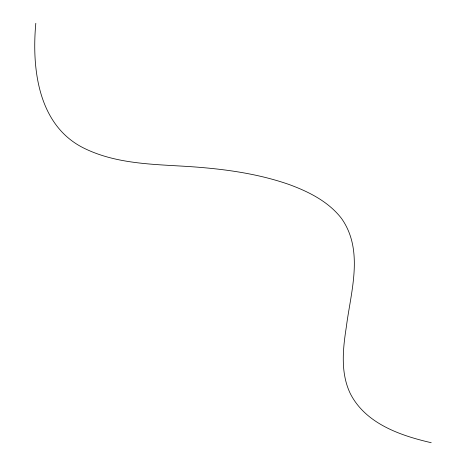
<?xml version="1.0" encoding="UTF-8"?>
<svg xmlns="http://www.w3.org/2000/svg" width="466" height="466" viewBox="0 0 466 466"><rect width="100%" height="100%" fill="white"/><g stroke="black" fill="none" stroke-linecap="round" stroke-linejoin="round"><path stroke-width="0.7" d="M35.812 23.3C31.665 68.409 38.008 125.005 83.303 147.844C118.026 165.238 157.828 164.16 195.604 167.02C227.082 169.432 258.677 173.952 288.605 184.338C308.387 191.532 328.349 201.429 341.496 218.432C364.214 250.574 350.782 291.693 346.29 327.248C342.871 349.174 340.384 372.841 350.281 393.537C365.554 423.67 400.416 435.605 431.213 442.7"/></g></svg>
